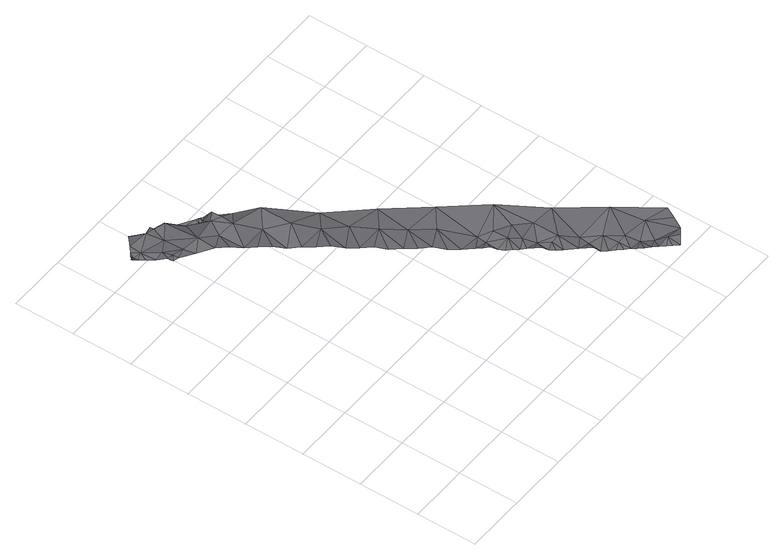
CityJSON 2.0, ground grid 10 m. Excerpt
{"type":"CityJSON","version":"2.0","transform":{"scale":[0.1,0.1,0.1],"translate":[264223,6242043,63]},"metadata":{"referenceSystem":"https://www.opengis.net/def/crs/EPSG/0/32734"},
"CityObjects":{
"road1":{"type":"Road","attributes":{"highway":"residential","name":"Coronation Road","surface":"asphalt","lanes":2,"width":8.3},"geometry":[{"type":"MultiSurface","lod":"1","boundaries":[[[0,1,2]],[[3,1,0]],[[4,5,6]],[[7,8,9]],[[10,11,3]],[[12,13,7]],[[14,12,15]],[[16,17,18]],[[14,13,12]],[[7,19,8]],[[20,14,15]],[[21,16,18]],[[22,23,24]],[[25,26,27]],[[28,29,30]],[[31,32,33]],[[24,34,35]],[[26,36,27]],[[27,37,38]],[[39,40,24]],[[41,12,7]],[[42,43,44]],[[45,46,42]],[[47,44,43]],[[47,48,44]],[[49,44,48]],[[48,50,49]],[[44,51,52]],[[49,50,53]],[[49,53,54]],[[53,55,54]],[[56,49,54]],[[54,55,57]],[[56,51,49]],[[49,51,44]],[[52,45,44]],[[44,45,42]],[[58,0,2]],[[21,18,59]],[[16,60,17]],[[58,6,5]],[[5,0,58]],[[61,17,62]],[[62,17,60]],[[30,29,63]],[[64,13,14]],[[13,64,65]],[[65,19,13]],[[7,13,19]],[[66,31,39]],[[67,68,69]],[[70,71,72]],[[66,70,72]],[[73,27,38]],[[74,75,76]],[[27,36,37]],[[26,25,33]],[[77,78,68]],[[79,68,67]],[[35,80,81]],[[77,82,83]],[[84,68,79]],[[85,69,68]],[[43,42,9]],[[11,10,42]],[[32,31,86]],[[74,76,87]],[[33,25,31]],[[88,35,34]],[[89,87,76]],[[85,90,69]],[[91,29,92]],[[93,94,95]],[[42,46,11]],[[7,9,42]],[[94,96,97]],[[61,18,17]],[[96,98,99]],[[100,101,102]],[[95,103,104]],[[102,105,63]],[[106,63,105]],[[107,108,109]],[[59,108,107]],[[61,4,110]],[[109,111,107]],[[18,108,59]],[[10,3,0]],[[73,112,27]],[[113,114,115]],[[89,116,117]],[[39,31,115]],[[118,119,100]],[[101,105,102]],[[25,27,112]],[[25,115,31]],[[118,120,119]],[[60,20,62]],[[80,35,88]],[[23,70,24]],[[76,75,121]],[[90,76,69]],[[122,96,123]],[[124,4,6]],[[7,42,41]],[[5,10,0]],[[10,41,42]],[[115,112,113]],[[40,34,24]],[[104,103,125]],[[41,15,12]],[[41,4,15]],[[15,62,20]],[[15,4,62]],[[89,126,29]],[[28,89,29]],[[83,78,77]],[[88,78,83]],[[31,66,86]],[[70,66,39]],[[87,89,117]],[[89,28,116]],[[121,69,76]],[[69,121,67]],[[127,95,128]],[[84,129,68]],[[77,129,82]],[[126,89,76]],[[68,78,85]],[[130,85,78]],[[68,129,77]],[[35,22,24]],[[88,34,78]],[[130,34,40]],[[22,35,81]],[[23,71,70]],[[112,115,25]],[[123,111,122]],[[94,97,131]],[[95,94,131]],[[92,29,126]],[[29,91,63]],[[110,132,122]],[[96,122,132]],[[122,61,110]],[[96,132,98]],[[18,61,108]],[[109,108,61]],[[61,122,109]],[[111,109,122]],[[110,4,124]],[[62,4,61]],[[10,5,41]],[[41,5,4]],[[63,106,30]],[[102,91,133]],[[78,34,130]],[[39,24,70]],[[100,102,118]],[[118,125,120]],[[133,93,104]],[[95,131,128]],[[93,123,94]],[[124,134,110]],[[110,134,132]],[[97,96,99]],[[123,96,94]],[[91,102,63]],[[133,104,118]],[[130,92,85]],[[90,126,76]],[[85,92,90]],[[92,126,90]],[[103,95,127]],[[93,95,104]],[[133,118,102]],[[125,118,104]],[[114,40,115]],[[40,39,115]]]}]}
},
"vertices":[
[44,532,91],[34,529,91],[35,524,91],[34,533,91],[93,524,89],[63,527,89],[67,508,89],[57,588,89],[42,608,83],[23,591,89],[40,548,89],[24,546,89],[74,587,85],[73,593,85],[81,596,58],[92,581,85],[142,559,66],[135,552,66],[142,551,66],[70,601,58],[110,579,66],[145,557,66],[462,91,18],[469,83,18],[487,106,20],[529,47,11],[518,31,18],[540,31,18],[342,221,45],[366,236,39],[328,236,45],[515,62,11],[504,45,18],[511,38,18],[465,130,20],[463,113,20],[525,23,18],[531,16,18],[538,8,18],[507,82,18],[538,131,20],[64,562,85],[22,572,89],[13,583,89],[8,574,89],[9,566,89],[15,558,89],[8,579,89],[6,576,89],[5,574,89],[5,575,89],[5,572,89],[6,570,89],[4,575,89],[4,574,89],[3,575,89],[4,573,89],[3,574,89],[44,522,91],[148,554,66],[139,561,66],[135,532,83],[120,564,66],[338,286,48],[78,598,58],[74,600,58],[491,60,18],[391,168,36],[413,167,29],[403,185,36],[491,81,18],[477,75,18],[484,67,18],[554,20,18],[370,190,36],[377,183,36],[389,200,39],[427,151,29],[443,152,29],[398,160,36],[448,106,27],[455,99,27],[419,137,27],[426,130,27],[405,152,36],[442,194,29],[497,53,18],[363,198,39],[441,114,27],[364,220,39],[416,213,35],[371,312,49],[426,252,45],[259,433,57],[204,443,76],[226,407,68],[169,467,77],[161,418,76],[133,448,84],[147,433,82],[272,296,57],[286,281,55],[309,316,52],[217,357,67],[260,383,59],[300,266,55],[314,251,48],[162,539,69],[150,542,83],[151,525,83],[119,506,83],[176,524,69],[572,33,9],[583,52,9],[593,71,9],[553,81,11],[349,213,45],[356,206,45],[281,346,59],[258,312,57],[245,327,64],[384,175,36],[150,504,83],[203,494,77],[91,493,89],[231,342,64],[388,225,39],[203,372,74],[189,387,74],[412,145,29],[482,192,27],[175,403,76],[119,463,84],[315,373,54],[105,478,89]
]}
